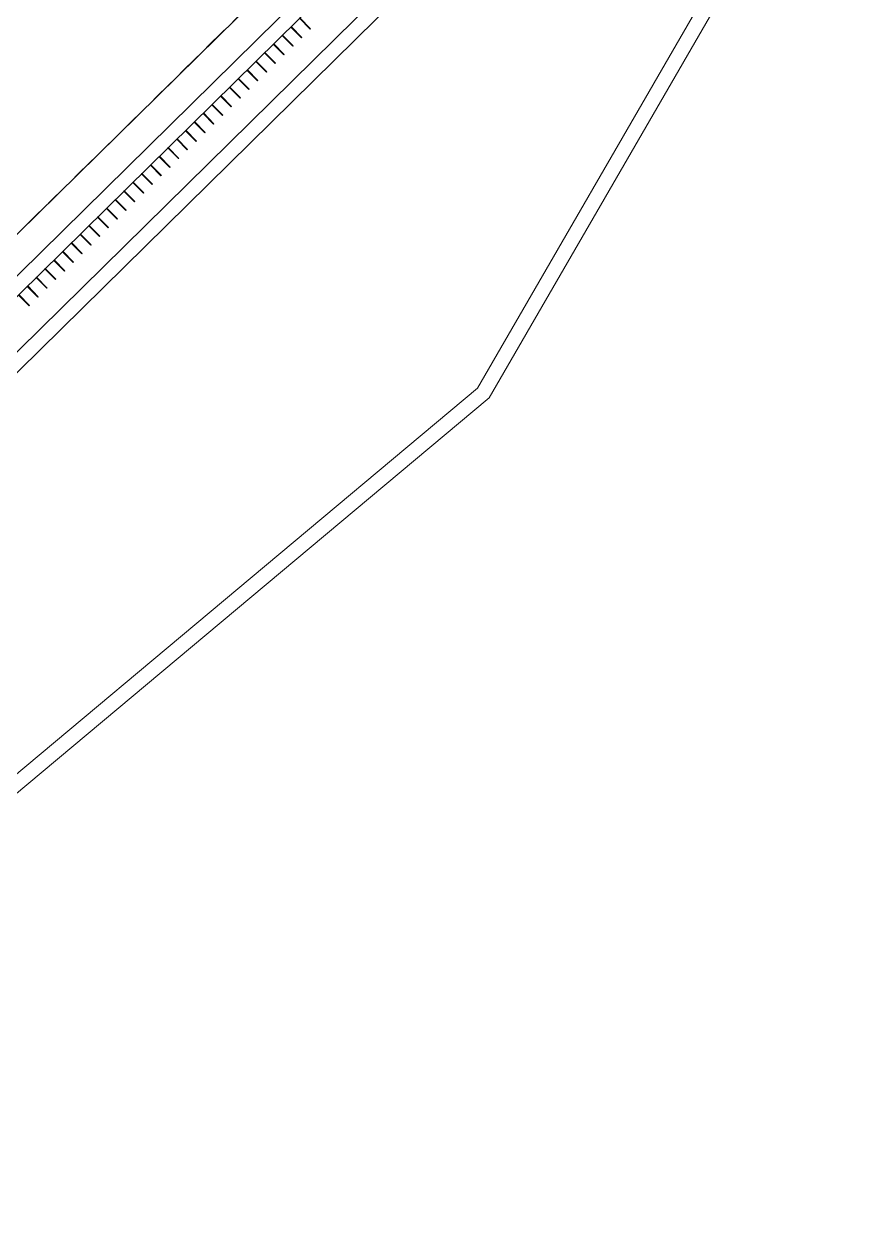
# Model space of a CAD drawing. Header units: millimetres. Extents: x 2471 to 2909, y 1327 to 1568.
# Drawn here: x 2670.38 to 2678.86, y 1365.26 to 1377.44 of the extents above; entities that cross this region are included whole.
import ezdxf

# ---------------------------------------------------------------- set-up
doc = ezdxf.new("R2010")
doc.units = ezdxf.units.MM
doc.linetypes.add('XREF_PISOS_200612$0$DASHED', pattern=[19.05, 12.7, -6.35])
doc.linetypes.add('XREF_PISOS_200612$0$HIDDEN2', pattern=[0.1875, 0.125, -0.0625])
doc.layers.get('0').update_dxf_attribs({"color": 251, "lineweight": 9})
for name, color, linetype, lineweight in [('XREF_PAISAJISMO_200612$0$A-CARP', 251, 'Continuous', 13), ('XREF_PAISAJISMO_200612$0$A-MURO BAJO', 251, 'Continuous', 13), ('XREF_PAISAJISMO_200612$0$HATCH', 251, 'Continuous', 13), ('XREF_PISOS_200612$0$A-TECHO-PROY', 251, 'XREF_PISOS_200612$0$DASHED', 13)]:
    doc.layers.add(name, color=color, linetype=linetype, lineweight=lineweight)

# ---------------------------------------------------------------- blocks, each defined once
blk = doc.blocks.new('XREF_PAISAJISMO_200612$0$baranda banca')
at = {"layer": 'XREF_PAISAJISMO_200612$0$HATCH', "true_color": 0xffffff}
h = blk.add_hatch(dxfattribs=at)
h.set_pattern_fill('ANGLE')
h.set_pattern_definition([(0, (-67.281, -29.5266), (0, 6.985), [5.08, -1.905]), (90, (-67.281, -29.5266), (-6.985, 4e-16), [5.08, -1.905])])
h.paths.add_polyline_path([(-0.119, -0.096), (-0.002, 0.002), (0.002, -0.002), (-0.116, -0.1)])
blk.add_lwpolyline([(-0.119, -0.096), (-0.002, 0.002), (0.002, -0.002), (-0.116, -0.1)], close=True)
blk = doc.blocks.new('A$Cda3111fd')
at = {"layer": 'XREF_PAISAJISMO_200612$0$A-MURO BAJO'}
for p, q in [((88.522, 17.132, 0), (96.34, 30.64, 0)), ((88.639, 17.034, 0), (96.469, 30.565, 0)), ((91.405, 26.127, 0), (77.222, 12.169, 0)), ((91.616, 25.913, 0), (77.432, 11.955, 0)), ((91.721, 25.806, 0), (77.537, 11.848, 0)), ((91.721, 25.806, 0), (77.551, 11.862, 0)), ((92.001, 25.521, 0), (77.818, 11.563, 0)), ((92.107, 25.414, 0), (77.923, 11.456, 0)), ((88.522, 17.132, 0), (75.795, 6.481, 0)), ((88.639, 17.034, 0), (75.891, 6.366, 0))]:
    blk.add_line(p, q, dxfattribs=at)
at = {"layer": 'XREF_PISOS_200612$0$A-TECHO-PROY', "linetype": 'XREF_PISOS_200612$0$HIDDEN2', "ltscale": 2, "elevation": 0}
blk.add_lwpolyline([(59.366, 29.111), (73.248, 12.369, 0.439366), (77.22, 12.168), (91.405, 26.127, 0.567113), (90.919, 28.128), (83.852, 30.32, -0.598968), (83.25, 33.436), (87.343, 36.762, 0.801804), (86.297, 38.858), (81.245, 37.6, -0.656353), (79.237, 40.222), (81.078, 43.524, 0.697818), (79.609, 45.232), (73.037, 42.775)], format="xyb", dxfattribs=at)
at = {"layer": 'XREF_PAISAJISMO_200612$0$A-CARP', "rotation": 94.87628637095948}
for p in [(86.719, 20.884, 0), (86.541, 20.709, 0), (86.63, 20.796, 0), (86.452, 20.621, 0), (86.363, 20.533, 0), (86.185, 20.358, 0), (86.274, 20.446, 0), (86.096, 20.27, 0), (85.918, 20.095, 0), (86.007, 20.183, 0), (85.828, 20.007, 0), (85.739, 19.92, 0), (85.561, 19.744, 0), (85.65, 19.832, 0), (85.472, 19.657, 0), (85.294, 19.481, 0), (85.383, 19.569, 0), (85.205, 19.394, 0), (85.116, 19.306, 0), (84.937, 19.131, 0), (85.027, 19.218, 0), (84.848, 19.043, 0), (84.759, 18.955, 0), (84.581, 18.78, 0), (84.67, 18.868, 0), (84.492, 18.692, 0), (84.314, 18.517, 0), (84.403, 18.605, 0), (84.225, 18.429, 0), (84.136, 18.342, 0), (83.957, 18.166, 0), (84.047, 18.254, 0), (83.868, 18.078, 0)]:
    blk.add_blockref('XREF_PAISAJISMO_200612$0$baranda banca', p, dxfattribs=at)

msp = doc.modelspace()

# ---------------------------------------------------------------- block references
msp.add_blockref('A$Cda3111fd', (2586.461, 1356.615, 0))

doc.saveas('drawing.dxf')
